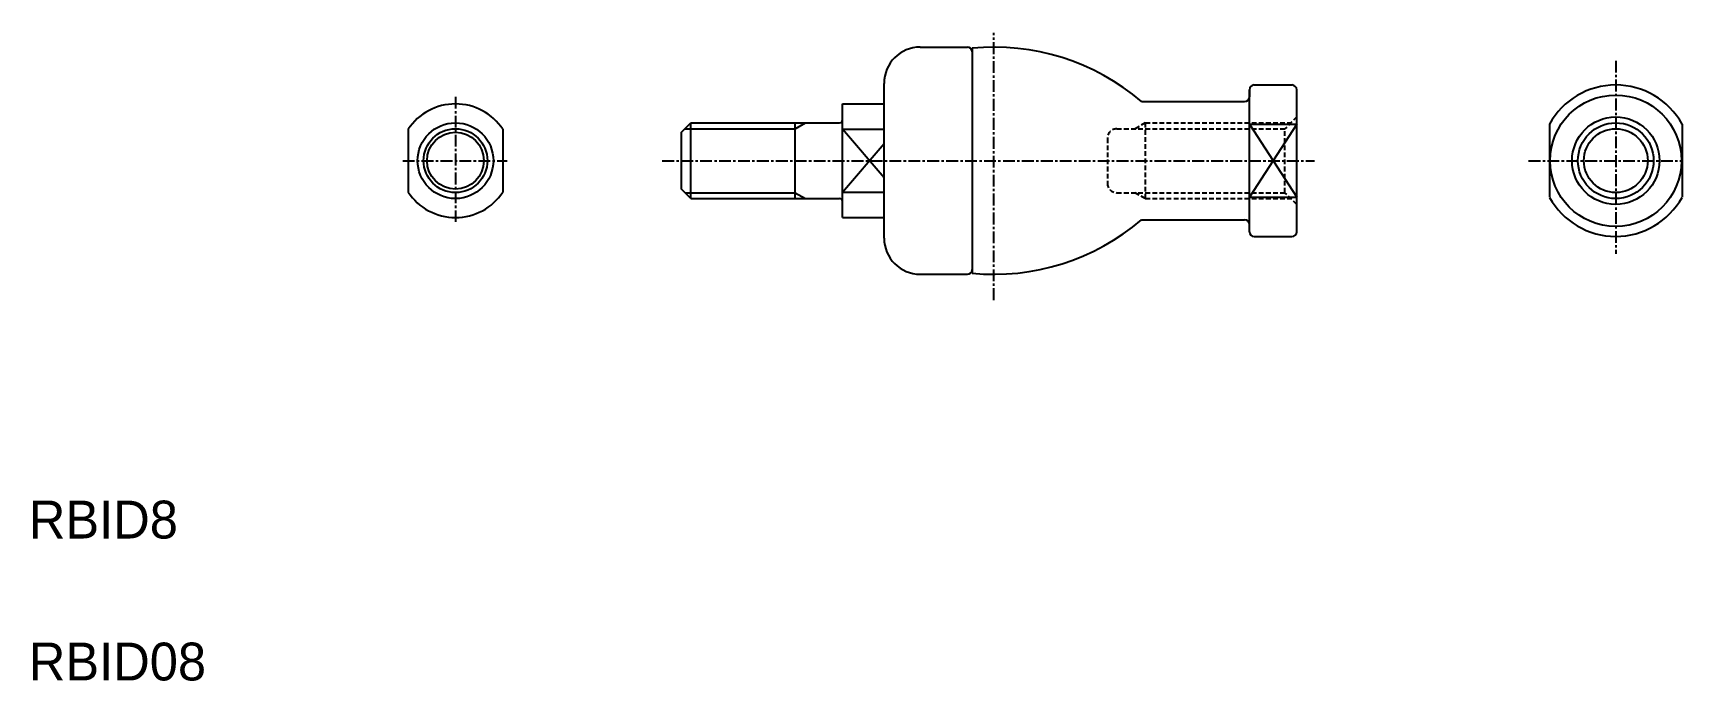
# Model space of a CAD drawing. Extents: x 47 to 221, y 67 to 136.
import ezdxf

# ---------------------------------------------------------------- set-up
doc = ezdxf.new("R2010")
doc.units = 0
doc.linetypes.add('CENTER', pattern=[2, 1.25, -0.25, 0.25, -0.25])
doc.linetypes.add('DASHED', pattern=[0.75, 0.5, -0.25])
doc.layers.get('0').update_dxf_attribs({"linetype": 'CONTINUOUS'})
doc.layers.add('CENTER', color=1, linetype='CENTER')

msp = doc.modelspace()

# ---------------------------------------------------------------- linework, layer by layer
at = {"color": 7, "linetype": 'CONTINUOUS'}
for p, q in [((140.5, 134.36), (145.47, 134.36)), ((145.97, 134.25), (145.97, 110.47)), ((136.67, 114.19), (136.67, 130.53)), ((175.27, 114.86), (175.27, 129.86)), ((175.27, 129.86), (175.27, 129.11)), ((175.77, 130.36), (179.77, 130.36)), ((180.27, 114.86), (180.27, 129.86)), ((132.27, 116.36), (132.27, 128.36)), ((132.27, 128.36), (136.67, 128.36)), ((163.86, 128.61), (174.77, 128.61)), ((86.39, 125.68), (86.39, 119.04)), ((96.39, 125.68), (96.39, 119.04)), ((115.27, 125.36), (116.27, 126.36)), ((116.27, 118.36), (116.27, 126.36)), ((116.27, 126.36), (131.97, 126.36)), ((127.27, 118.36), (127.27, 126.36)), ((132.27, 125.68), (136.67, 125.68)), ((175.27, 126.23), (180.27, 126.23)), ((206.98, 126.23), (206.98, 118.49)), ((220.98, 126.23), (220.98, 118.49)), ((115.27, 119.36), (115.27, 125.36)), ((116.27, 118.36), (115.27, 119.36)), ((132.27, 119.04), (136.67, 119.04)), ((175.27, 118.49), (180.27, 118.49)), ((116.27, 118.36), (131.97, 118.36)), ((132.27, 116.36), (136.67, 116.36)), ((163.86, 116.11), (174.77, 116.11)), ((175.27, 114.86), (175.27, 115.61)), ((175.77, 114.36), (179.77, 114.36)), ((140.5, 110.36), (145.47, 110.36))]:
    msp.add_line(p, q, dxfattribs=at)
at = {"color": 3, "linetype": 'CONTINUOUS'}
for p, q in [((115.65, 125.73), (127.27, 125.73)), ((127.27, 125.73), (128.36, 126.36)), ((136.67, 120.55), (132.27, 125.68)), ((180.27, 126.23), (175.27, 118.49)), ((175.27, 126.23), (180.27, 118.49)), ((132.27, 119.04), (136.67, 124.17)), ((115.65, 118.98), (127.27, 118.98)), ((127.27, 118.98), (128.36, 118.36))]:
    msp.add_line(p, q, dxfattribs=at)
at = {"color": 3, "linetype": 'DASHED'}
for p, q in [((161.27, 125.73), (179.02, 125.73)), ((164.27, 126.36), (163.19, 125.73)), ((164.27, 126.36), (164.27, 118.36)), ((164.27, 126.36), (179.65, 126.36)), ((180.27, 126.98), (179.02, 125.73)), ((179.02, 118.98), (179.02, 125.73)), ((160.27, 124.73), (160.27, 119.98)), ((161.27, 118.98), (179.02, 118.98)), ((164.27, 118.36), (163.19, 118.98)), ((180.27, 117.73), (179.02, 118.98)), ((164.27, 118.36), (179.65, 118.36))]:
    msp.add_line(p, q, dxfattribs=at)
at = {"color": 7, "linetype": 'CONTINUOUS'}
for centre, radius in [((213.98, 122.36), 6.94), ((91.39, 122.36), 4), ((213.98, 122.36), 4.62), ((213.98, 122.36), 3.37), ((91.39, 122.36), 3)]:
    msp.add_circle(centre, radius, dxfattribs=at)
at = {"color": 3, "linetype": 'CONTINUOUS'}
for centre, radius in [((91.39, 122.36), 3.37), ((213.98, 122.36), 4)]:
    msp.add_circle(centre, radius, dxfattribs=at)
at = {"color": 7, "linetype": 'CONTINUOUS'}
for centre, radius, start, end in [((140.5, 130.53), 3.83, 90, 180), ((145.47, 133.86), 0.5, 0, 90), ((148.27, 110.36), 24, 49.5009, 95.4993), ((174.77, 129.11), 0.5, 270, 359.9999), ((175.77, 129.86), 0.5, 90, 180), ((179.77, 129.86), 0.5, 360, 90), ((213.98, 122.36), 8, 28.9548, 151.0452), ((91.39, 122.36), 6, 33.5571, 146.4429), ((131.97, 126.66), 0.3, 270, 0), ((91.39, 122.36), 6, 213.5571, 326.4428), ((213.98, 122.36), 8, 208.9548, 331.0452), ((131.97, 118.06), 0.3, 0, 90), ((148.27, 134.36), 24, 264.5008, 310.499), ((174.77, 115.61), 0.5, 0, 90), ((140.5, 114.19), 3.83, 180, 270), ((175.77, 114.86), 0.5, 180, 269.9999), ((179.77, 114.86), 0.5, 270, 0), ((145.47, 110.86), 0.5, 270, 0)]:
    msp.add_arc(centre, radius, start, end, dxfattribs=at)
at = {"color": 3, "linetype": 'DASHED'}
for centre, start, end in [((161.27, 124.73), 90, 180), ((161.27, 119.98), 180, 269.9999)]:
    msp.add_arc(centre, 1, start, end, dxfattribs=at)
at = {"layer": 'CENTER', "color": 1, "linetype": 'CENTER'}
for p, q in [((148.27, 107.63), (148.27, 135.86)), ((213.98, 132.93), (213.98, 112.51)), ((91.39, 129.11), (91.39, 115.9)), ((85.81, 122.36), (96.86, 122.36)), ((113.24, 122.36), (182.15, 122.36)), ((204.76, 122.36), (220.98, 122.36))]:
    msp.add_line(p, q, dxfattribs=at)

# ---------------------------------------------------------------- texts
at = {"color": 7, "linetype": 'CONTINUOUS'}
for s, p in [('RBID8', (46.31, 82.44)), ('RBID08', (46.31, 67.44))]:
    msp.add_text(s, height=4, dxfattribs=at).set_placement(p)

doc.saveas('drawing.dxf')
